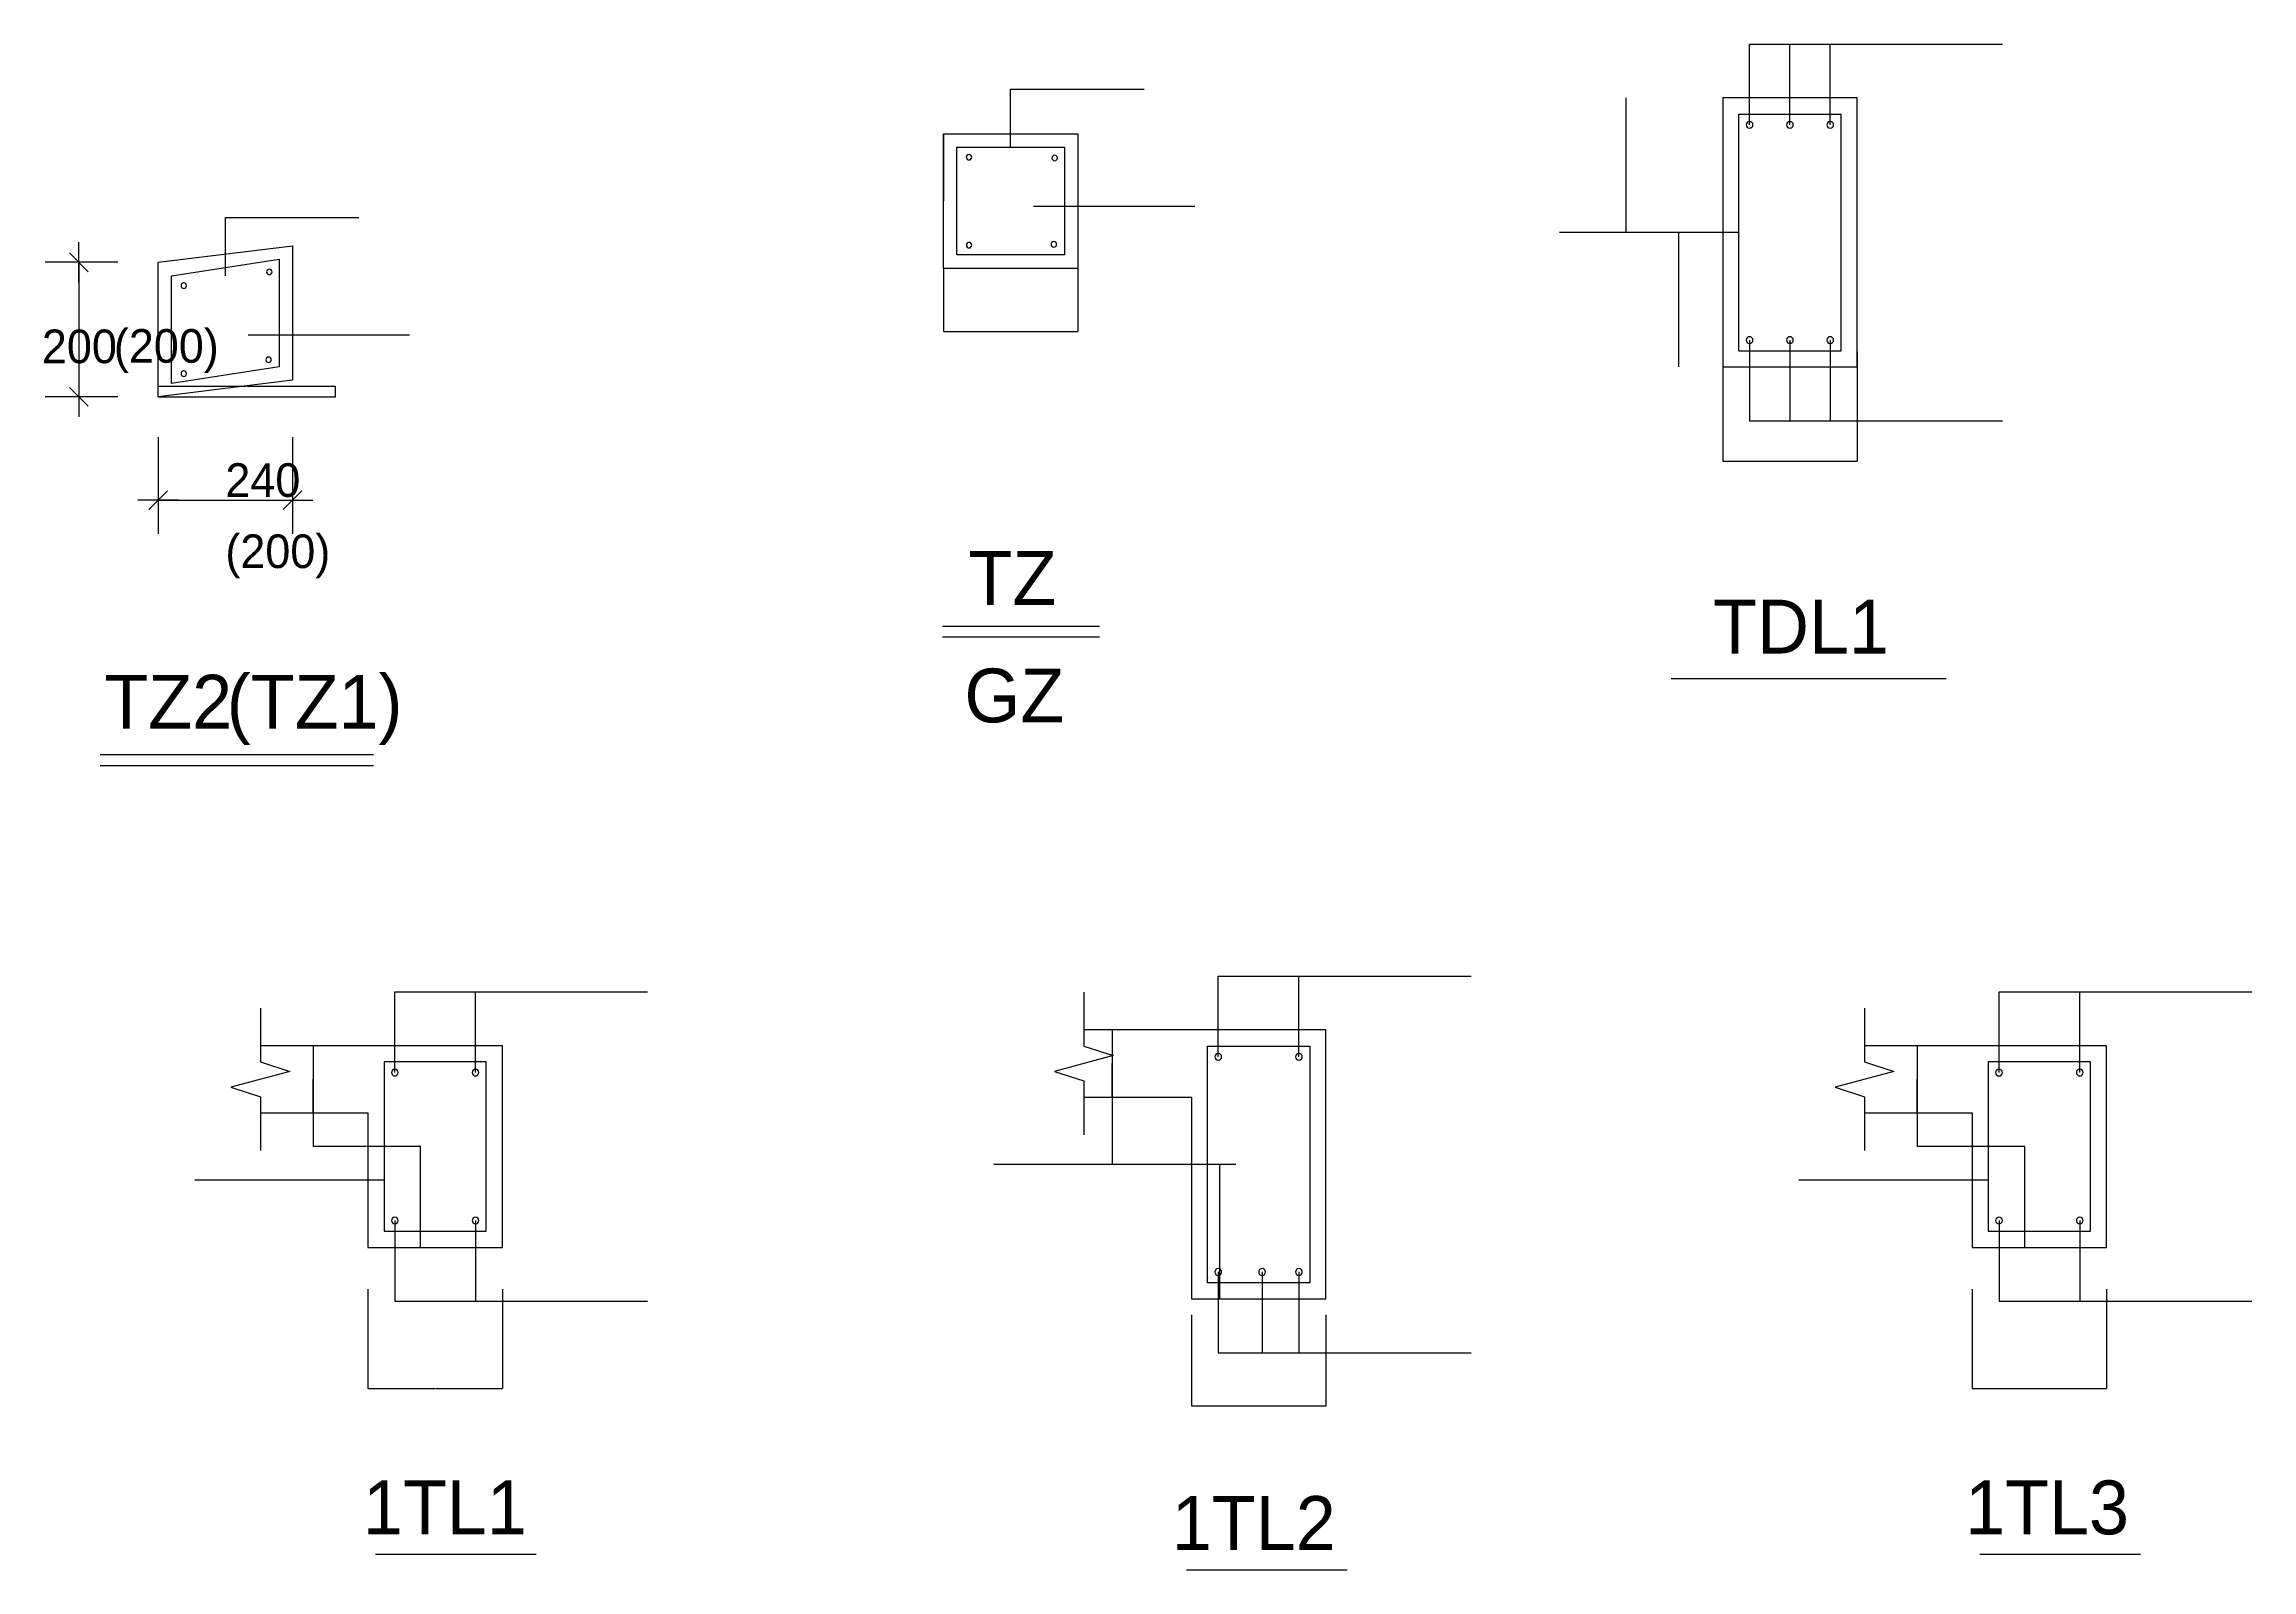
# Model space of a CAD drawing. Header units: metres. Extents: x 108254 to 124671, y 61196 to 72538.
import ezdxf

# ---------------------------------------------------------------- set-up
doc = ezdxf.new("R2010")
doc.units = ezdxf.units.M
for name, color, linetype in [('10011', 4, 'Continuous'), ('尺寸标注', 7, 'Continuous'), ('轮廓线', 4, 'Continuous'), ('钢筋', 1, 'Continuous'), ('钢筋标注', 11, 'Continuous')]:
    doc.layers.add(name, color=color, linetype=linetype)
doc.dimstyles.get("Standard").update_dxf_attribs({"dimtxt": 2.5, "dimasz": 2.5, "dimexe": 1.25, "dimexo": 0.625, "dimtad": 1, "dimcen": 2.5, "dimazin": 3, "dimtfac": 1, "dimtmove": 0, "dimatfit": 3})

# ---------------------------------------------------------------- blocks, each defined once
blk = doc.blocks.new('_DIMX')
blk.add_line((-150, 0), (150, 0))
blk.add_lwpolyline([(-70, -70), (70, 70)])
blk = doc.blocks.new('*D1')
for p, q in [((110253.58, 65092.61), (110253.58, 64842.61)), ((110253.33, 64842.61), (110253.08, 64842.61)), ((110253.58, 64592.61), (110253.58, 64842.61)), ((110253.58, 64842.61), (110253.58, 64842.61)), ((110253.83, 64842.61), (110254.08, 64842.61))]:
    blk.add_line(p, q)
at = {"layer": 'Defpoints'}
for p in [(110253.58, 65092.61), (110253.58, 64842.61), (110253.58, 64592.61)]:
    blk.add_point(p, dxfattribs=at)
at = {"layer": '尺寸标注', "insert": (110253.58, 64843.735), "char_height": 1, "attachment_point": 5}
blk.add_mtext('100', dxfattribs=at)
blk = doc.blocks.new('*D2')
for p, q in [((110253.58, 65092.61), (110253.58, 64342.61)), ((110652.08, 64342.61), (110253.33, 64342.61)), ((111053.83, 64342.61), (110655.08, 64342.61)), ((111053.58, 63592.61), (111053.58, 64342.61))]:
    blk.add_line(p, q)
at = {"layer": 'Defpoints'}
for p in [(110253.58, 65092.61), (111053.58, 64342.61), (111053.58, 63592.61)]:
    blk.add_point(p, dxfattribs=at)
at = {"layer": '尺寸标注', "insert": (110653.58, 64342.61), "char_height": 1, "attachment_point": 5}
blk.add_mtext('300', dxfattribs=at)
blk = doc.blocks.new('*D3')
for p, q in [((110661.68, 63281.96), (110661.68, 62543.55)), ((111661.68, 63281.96), (111661.68, 62543.55)), ((110661.93, 62543.55), (111160.18, 62543.55)), ((111163.18, 62543.55), (111661.43, 62543.55))]:
    blk.add_line(p, q)
at = {"layer": 'Defpoints'}
for p in [(110661.68, 63281.96), (111661.68, 63281.96), (110661.68, 62543.55)]:
    blk.add_point(p, dxfattribs=at)
at = {"layer": '尺寸标注', "insert": (111161.68, 62543.55), "char_height": 1, "attachment_point": 5}
blk.add_mtext('200', dxfattribs=at)
blk = doc.blocks.new('*D4')
for p, q in [((109101.31, 69916.61), (109101.31, 69994.76)), ((109101.56, 69994.76), (109757.02, 69994.76)), ((109764.02, 69994.76), (110419.48, 69994.76)), ((110419.73, 69916.61), (110419.73, 69994.76))]:
    blk.add_line(p, q)
at = {"layer": 'Defpoints'}
for p in [(109101.31, 69994.76), (109101.31, 69916.61), (110419.73, 69916.61)]:
    blk.add_point(p, dxfattribs=at)
at = {"layer": '10011', "insert": (109760.52, 69994.76), "char_height": 1, "attachment_point": 5}
blk.add_mtext('1318,42', dxfattribs=at)
blk = doc.blocks.new('*D5')
for p, q in [((120016.32, 72138.31), (120016.32, 71138.31)), ((120211.275, 71138.31), (120016.07, 71138.31)), ((120409.48, 71138.31), (120214.275, 71138.31)), ((120409.23, 70138.31), (120409.23, 71138.31))]:
    blk.add_line(p, q)
at = {"layer": 'Defpoints'}
for p in [(120016.32, 72138.31), (120409.23, 71138.31), (120409.23, 70138.31)]:
    blk.add_point(p, dxfattribs=at)
at = {"layer": '尺寸标注', "insert": (120212.775, 71138.31), "char_height": 1, "attachment_point": 5}
blk.add_mtext('450', dxfattribs=at)
blk = doc.blocks.new('*D6')
for p, q in [((114940.8, 71871.68), (114940.8, 71371.68)), ((114940.55, 71371.68), (114940.3, 71371.68)), ((114940.8, 70871.68), (114940.8, 71371.68)), ((114940.8, 71371.68), (114940.8, 71371.68)), ((114941.05, 71371.68), (114941.3, 71371.68))]:
    blk.add_line(p, q)
at = {"layer": 'Defpoints'}
for p in [(114940.8, 71871.68), (114940.8, 71371.68), (114940.8, 70871.68)]:
    blk.add_point(p, dxfattribs=at)
at = {"layer": '尺寸标注', "insert": (114940.8, 71372.805), "char_height": 1, "attachment_point": 5}
blk.add_mtext('200', dxfattribs=at)
blk = doc.blocks.new('*D7')
for p, q in [((116196.35, 65210.28), (116196.35, 64210.28)), ((116594.85, 64210.28), (116196.1, 64210.28)), ((116996.6, 64210.28), (116597.85, 64210.28)), ((116996.35, 63210.28), (116996.35, 64210.28))]:
    blk.add_line(p, q)
at = {"layer": 'Defpoints'}
for p in [(116196.35, 65210.28), (116996.35, 64210.28), (116996.35, 63210.28)]:
    blk.add_point(p, dxfattribs=at)
at = {"layer": '尺寸标注', "insert": (116596.35, 64210.28), "char_height": 1, "attachment_point": 5}
blk.add_mtext('350', dxfattribs=at)
blk = doc.blocks.new('*D8')
for p, q in [((122182.46, 65092.61), (122182.46, 64342.61)), ((122580.96, 64342.61), (122182.21, 64342.61)), ((122982.71, 64342.61), (122583.96, 64342.61)), ((122982.46, 63592.61), (122982.46, 64342.61))]:
    blk.add_line(p, q)
at = {"layer": 'Defpoints'}
for p in [(122182.46, 65092.61), (122982.46, 64342.61), (122982.46, 63592.61)]:
    blk.add_point(p, dxfattribs=at)
at = {"layer": '尺寸标注', "insert": (122582.46, 64342.61), "char_height": 1, "attachment_point": 5}
blk.add_mtext('300', dxfattribs=at)
blk = doc.blocks.new('*D9')
for p, q in [((122182.46, 65092.61), (122182.46, 64842.61)), ((122182.21, 64842.61), (122181.96, 64842.61)), ((122182.46, 64592.61), (122182.46, 64842.61)), ((122182.46, 64842.61), (122182.46, 64842.61)), ((122182.71, 64842.61), (122182.96, 64842.61))]:
    blk.add_line(p, q)
at = {"layer": 'Defpoints'}
for p in [(122182.46, 65092.61), (122182.46, 64842.61), (122182.46, 64592.61)]:
    blk.add_point(p, dxfattribs=at)
at = {"layer": '尺寸标注', "insert": (122182.46, 64843.735), "char_height": 1, "attachment_point": 5}
blk.add_mtext('100', dxfattribs=at)
blk = doc.blocks.new('*D10')
for p, q in [((116196.35, 65210.28), (116196.35, 64960.28)), ((116196.1, 64960.28), (116195.85, 64960.28)), ((116196.35, 64710.28), (116196.35, 64960.28)), ((116196.35, 64960.28), (116196.35, 64960.28)), ((116196.6, 64960.28), (116196.85, 64960.28))]:
    blk.add_line(p, q)
at = {"layer": 'Defpoints'}
for p in [(116196.35, 65210.28), (116196.35, 64960.28), (116196.35, 64710.28)]:
    blk.add_point(p, dxfattribs=at)
at = {"layer": '尺寸标注', "insert": (116196.35, 64961.405), "char_height": 1, "attachment_point": 5}
blk.add_mtext('100', dxfattribs=at)
blk = doc.blocks.new('*D11')
for p, q in [((116784.62, 63091.58), (116784.62, 62416.16)), ((117784.62, 63091.58), (117784.62, 62416.16)), ((116784.87, 62416.16), (117283.12, 62416.16)), ((117286.12, 62416.16), (117784.37, 62416.16))]:
    blk.add_line(p, q)
at = {"layer": 'Defpoints'}
for p in [(116784.62, 63091.58), (117784.62, 63091.58), (116784.62, 62416.16)]:
    blk.add_point(p, dxfattribs=at)
at = {"layer": '尺寸标注', "insert": (117284.62, 62416.16), "char_height": 1, "attachment_point": 5}
blk.add_mtext('200', dxfattribs=at)
blk = doc.blocks.new('*D12')
for p, q in [((122590.56, 63281.96), (122590.56, 62543.55)), ((123590.56, 63281.96), (123590.56, 62543.55)), ((122590.81, 62543.55), (123089.06, 62543.55)), ((123092.06, 62543.55), (123590.31, 62543.55))]:
    blk.add_line(p, q)
at = {"layer": 'Defpoints'}
for p in [(122590.56, 63281.96), (123590.56, 63281.96), (122590.56, 62543.55)]:
    blk.add_point(p, dxfattribs=at)
at = {"layer": '尺寸标注', "insert": (123090.56, 62543.55), "char_height": 1, "attachment_point": 5}
blk.add_mtext('200', dxfattribs=at)
blk = doc.blocks.new('*D13')
for p, q in [((120735.7, 70250.16), (120735.7, 69438.46)), ((121735.7, 70250.16), (121735.7, 69438.46)), ((120735.95, 69438.46), (121234.2, 69438.46)), ((121237.2, 69438.46), (121735.45, 69438.46))]:
    blk.add_line(p, q)
at = {"layer": 'Defpoints'}
for p in [(120735.7, 70250.16), (121735.7, 70250.16), (120735.7, 69438.46)]:
    blk.add_point(p, dxfattribs=at)
at = {"layer": '尺寸标注', "insert": (121235.7, 69438.46), "char_height": 1, "attachment_point": 5}
blk.add_mtext('200', dxfattribs=at)
blk = doc.blocks.new('*D14')
for p, q in [((114940.8, 70871.68), (114940.8, 70402.73)), ((115940.8, 70871.68), (115940.8, 70402.73)), ((114941.05, 70402.73), (115439.3, 70402.73)), ((115442.3, 70402.73), (115940.55, 70402.73))]:
    blk.add_line(p, q)
at = {"layer": 'Defpoints'}
for p in [(114940.8, 70871.68), (115940.8, 70871.68), (114940.8, 70402.73)]:
    blk.add_point(p, dxfattribs=at)
at = {"layer": '尺寸标注', "insert": (115440.8, 70402.73), "char_height": 1, "attachment_point": 5}
blk.add_mtext('200', dxfattribs=at)

msp = doc.modelspace()

# ---------------------------------------------------------------- linework, layer by layer
for points in [[(114934.16, 68211.35), (116101.04, 68211.35)], [(114934.16, 68131.35), (116101.04, 68131.35)], [(108670.66, 67256.28), (110703.22, 67256.28)], [(108670.66, 67176.28), (110703.22, 67176.28)]]:
    msp.add_lwpolyline(points)
at = {"layer": '尺寸标注'}
for points in [[(108801.31, 70916.61), (108262.22, 70916.61)], [(108512.22, 70915.61), (108512.22, 69917.61)], [(108801.31, 69916.61), (108262.22, 69916.61)], [(109101.31, 69616.61), (109101.31, 68897.66)], [(110101.31, 69616.61), (110101.31, 68897.66)], [(109102.31, 69147.66), (110100.31, 69147.66)], [(120352.57, 67823.17), (122398.54, 67823.17)], [(110718.21, 61312.16), (111913.45, 61312.16)], [(122647.09, 61312.16), (123842.33, 61312.16)], [(116748.45, 61196.06), (117943.69, 61196.06)]]:
    msp.add_lwpolyline(points, dxfattribs=at)
at = {"layer": '轮廓线'}
for points in [[(120735.7, 70138.31), (121735.7, 70138.31), (121735.7, 72138.31), (120735.7, 72138.31)], [(114940.8, 71871.68), (115940.8, 71871.68), (115940.8, 70871.68), (114940.8, 70871.68)], [(109101.31, 70916.61), (110101.31, 71039.42), (110101.31, 70039.42), (109101.31, 69916.61)]]:
    msp.add_lwpolyline(points, close=True, dxfattribs=at)
for points in [[(109101.31, 69916.61), (110419.73, 69916.61)], [(109861.68, 65372.61), (109861.68, 64972.61), (110080.42, 64901.53), (109642.94, 64783.68), (109861.68, 64712.61), (109861.68, 64312.61)], [(115984.62, 65490.28), (115984.62, 65090.28), (116203.36, 65019.21), (115765.88, 64901.36), (115984.62, 64830.28), (115984.62, 64430.28)], [(121790.56, 65372.61), (121790.56, 64972.61), (122009.3, 64901.53), (121571.82, 64783.68), (121790.56, 64712.61), (121790.56, 64312.61)], [(115984.62, 64710.28), (116784.62, 64710.28), (116784.62, 63210.28), (117784.62, 63210.28), (117784.62, 65210.28), (115984.62, 65210.28)], [(109861.68, 64592.61), (110661.68, 64592.61), (110661.68, 63592.61), (111661.68, 63592.61), (111661.68, 65092.61), (109861.68, 65092.61)], [(121790.56, 64592.61), (122590.56, 64592.61), (122590.56, 63592.61), (123590.56, 63592.61), (123590.56, 65092.61), (121790.56, 65092.61)]]:
    msp.add_lwpolyline(points, dxfattribs=at)
at = {"layer": '钢筋'}
for points in [[(115040.8, 71771.68), (115840.8, 71771.68), (115840.8, 70971.68), (115040.8, 70971.68)], [(109201.31, 70816.61), (110001.31, 70939.42), (110001.31, 70139.42), (109201.31, 70016.61)]]:
    msp.add_lwpolyline(points, close=True, dxfattribs=at)
for points in [[(115111.38, 71697.82, 1), (115151.88, 71697.82, 1)], [(115747.76, 71691.88, 1), (115788.26, 71691.88, 1)], [(115111.44, 71044.01, 1), (115151.94, 71044.01, 1)], [(115741.78, 71049.98, 1), (115782.28, 71049.98, 1)], [(109271.89, 70742.76, 1), (109312.39, 70742.76, 1)], [(109908.26, 70845.13, 1), (109948.76, 70845.13, 1)], [(109271.94, 70088.94, 1), (109312.44, 70088.94, 1)], [(109902.29, 70191.83, 1), (109942.79, 70191.83, 1)]]:
    msp.add_lwpolyline(points, format="xyb", close=True, dxfattribs=at)
at = {"layer": '钢筋标注'}
for p, q in [((120935.7, 71938.31), (120935.7, 72538.31)), ((120935.7, 72538.31), (122815.7, 72538.31)), ((121235.7, 71938.31), (121235.7, 72538.31)), ((121535.7, 71938.31), (121535.7, 72538.31)), ((115440.8, 71771.68), (115440.8, 72203.67)), ((115440.8, 72203.67), (116434.68, 72203.67)), ((115610.52, 71332.93), (116810.52, 71332.93)), ((120855.7, 71138.31), (119522.27, 71138.31)), ((110861.68, 65492.61), (112741.68, 65492.61)), ((110861.68, 64892.61), (110861.68, 65492.61)), ((111461.68, 64892.61), (111461.68, 65492.61)), ((122790.56, 65492.61), (124670.56, 65492.61)), ((122790.56, 64892.61), (122790.56, 65492.61)), ((123390.56, 64892.61), (123390.56, 65492.61)), ((110861.68, 63792.61), (110861.68, 63192.61)), ((111461.68, 63792.61), (111461.68, 63192.61)), ((122790.56, 63792.61), (122790.56, 63192.61)), ((123390.56, 63792.61), (123390.56, 63192.61)), ((110861.68, 63192.61), (112741.68, 63192.61)), ((122790.56, 63192.61), (124670.56, 63192.61))]:
    msp.add_line(p, q, dxfattribs=at)
for points in [[(120855.7, 70258.31), (120855.7, 72018.31)], [(120855.7, 72018.31), (121615.7, 72018.31)], [(121615.7, 70258.31), (121615.7, 72018.31)], [(109601.31, 70816.61), (109601.31, 71248.6), (110595.18, 71248.6)], [(109771.02, 70377.86), (110971.02, 70377.86)], [(120935.7, 70338.31), (120935.7, 69738.31), (122815.7, 69738.31)], [(121235.7, 70338.31), (121235.7, 69738.31)], [(121535.7, 70338.31), (121535.7, 69738.31)], [(120855.7, 70258.31), (121615.7, 70258.31)], [(116984.62, 65010.28), (116984.62, 65610.28), (118864.62, 65610.28)], [(117584.62, 65010.28), (117584.62, 65610.28)], [(117116.35, 64210.28), (115316.35, 64210.28)], [(110781.68, 64092.61), (109373.58, 64092.61)], [(122710.56, 64092.61), (121302.46, 64092.61)], [(116984.62, 63410.28), (116984.62, 62810.28), (118864.62, 62810.28)], [(117310.29, 63410.28), (117310.29, 62810.28)], [(117584.62, 63410.28), (117584.62, 62810.28)]]:
    msp.add_lwpolyline(points, dxfattribs=at)
for points in [[(120910.7, 71938.31, 1), (120960.7, 71938.31, 1)], [(121210.7, 71938.31, 1), (121260.7, 71938.31, 1)], [(121510.7, 71938.31, 1), (121560.7, 71938.31, 1)], [(120910.7, 70338.31, 1), (120960.7, 70338.31, 1)], [(121210.7, 70338.31, 1), (121260.7, 70338.31, 1)], [(121510.7, 70338.31, 1), (121560.7, 70338.31, 1)], [(116959.62, 65010.28, 1), (117009.62, 65010.28, 1)], [(117559.62, 65010.28, 1), (117609.62, 65010.28, 1)], [(110836.68, 64892.61, 1), (110886.68, 64892.61, 1)], [(111436.68, 64892.61, 1), (111486.68, 64892.61, 1)], [(122765.56, 64892.61, 1), (122815.56, 64892.61, 1)], [(123365.56, 64892.61, 1), (123415.56, 64892.61, 1)], [(110836.68, 63792.61, 1), (110886.68, 63792.61, 1)], [(111436.68, 63792.61, 1), (111486.68, 63792.61, 1)], [(122765.56, 63792.61, 1), (122815.56, 63792.61, 1)], [(123365.56, 63792.61, 1), (123415.56, 63792.61, 1)], [(116959.62, 63410.28, 1), (117009.62, 63410.28, 1)], [(117285.29, 63410.28, 1), (117335.29, 63410.28, 1)], [(117559.62, 63410.28, 1), (117609.62, 63410.28, 1)]]:
    msp.add_lwpolyline(points, format="xyb", close=True, dxfattribs=at)
for points in [[(117664.62, 63330.28), (116904.62, 63330.28), (116904.62, 65090.28), (117664.62, 65090.28)], [(110781.68, 64972.61), (110781.68, 63712.61), (111541.68, 63712.61), (111541.68, 64972.61)], [(122710.56, 64972.61), (122710.56, 63712.61), (123470.56, 63712.61), (123470.56, 64972.61)]]:
    msp.add_lwpolyline(points, close=True, dxfattribs=at)

# ---------------------------------------------------------------- block references
at = {"layer": '尺寸标注'}
for p, rotation in [((108512.22, 70916.61), 90), ((108512.22, 69916.61), 270), ((109101.31, 69147.66), 180)]:
    msp.add_blockref('_DIMX', p, dxfattribs=dict(at, rotation=rotation))
msp.add_blockref('_DIMX', (110101.31, 69147.66), dxfattribs=at)

# ---------------------------------------------------------------- texts
for s, p in [('TZ', (115127.77, 68369.39)), ('TDL1', (120664.31, 68008.29)), ('TZ2', (108700.87, 67449.63)), ('(TZ1)', (109611.56, 67449.63)), ('GZ', (115097.29, 67496.08)), ('1TL1', (110624.37, 61460.34)), ('1TL2', (116639.38, 61344.24)), ('1TL3', (122538.02, 61460.34))]:
    msp.add_text(s, height=400).set_placement(p)
at = {"layer": '尺寸标注', "char_height": 250, "attachment_point": 1}
for s, insert in [('(200)', (108772.24, 70419.97)), ('\\A1;200', (108237.22, 70416.61)), ('\\A1;240', (109601.31, 69422.66)), ('(200)', (109601.31, 68893.53))]:
    msp.add_mtext(s, dxfattribs=dict(at, insert=insert))

# ---------------------------------------------------------------- dimensions: what is measured, and where the dimension line sits
at = {"layer": '10011'}
dim = msp.add_linear_dim(base=(109101.31, 69994.76), p1=(109101.31, 69916.61), p2=(110419.73, 69916.61), dimstyle='Standard', dxfattribs=at)
dim.commit()
dim.dimension.update_dxf_attribs({"geometry": '*D4', "text_midpoint": (109760.52, 69994.76)})
at = {"layer": '尺寸标注'}
for base, p1, p2, text, picture, middle in [((120409.23, 71138.31), (120409.23, 70138.31), (120016.32, 72138.31), '450', '*D5', (120212.775, 71138.31)), ((114940.8, 71371.68), (114940.8, 71871.68), (114940.8, 70871.68), '200', '*D6', (114940.8, 71372.805)), ((114940.8, 70402.73), (114940.8, 70871.68), (115940.8, 70871.68), '200', '*D14', (115440.8, 70402.73)), ((120735.7, 69438.46), (120735.7, 70250.16), (121735.7, 70250.16), '200', '*D13', (121235.7, 69438.46)), ((116196.35, 64960.28), (116196.35, 65210.28), (116196.35, 64710.28), '100', '*D10', (116196.35, 64961.405)), ((116996.35, 64210.28), (116996.35, 63210.28), (116196.35, 65210.28), '350', '*D7', (116596.35, 64210.28)), ((110253.58, 64842.61), (110253.58, 65092.61), (110253.58, 64592.61), '100', '*D1', (110253.58, 64843.735)), ((111053.58, 64342.61), (111053.58, 63592.61), (110253.58, 65092.61), '300', '*D2', (110653.58, 64342.61)), ((122182.46, 64842.61), (122182.46, 65092.61), (122182.46, 64592.61), '100', '*D9', (122182.46, 64843.735)), ((122982.46, 64342.61), (122982.46, 63592.61), (122182.46, 65092.61), '300', '*D8', (122582.46, 64342.61)), ((110661.68, 62543.55), (110661.68, 63281.96), (111661.68, 63281.96), '200', '*D3', (111161.68, 62543.55)), ((122590.56, 62543.55), (122590.56, 63281.96), (123590.56, 63281.96), '200', '*D12', (123090.56, 62543.55)), ((116784.62, 62416.16), (116784.62, 63091.58), (117784.62, 63091.58), '200', '*D11', (117284.62, 62416.16))]:
    dim = msp.add_linear_dim(base=base, p1=p1, p2=p2, text=text, dimstyle='Standard', dxfattribs=at)
    dim.commit()
    dim.dimension.update_dxf_attribs({"geometry": picture, "text_midpoint": middle})

doc.saveas('drawing.dxf')
